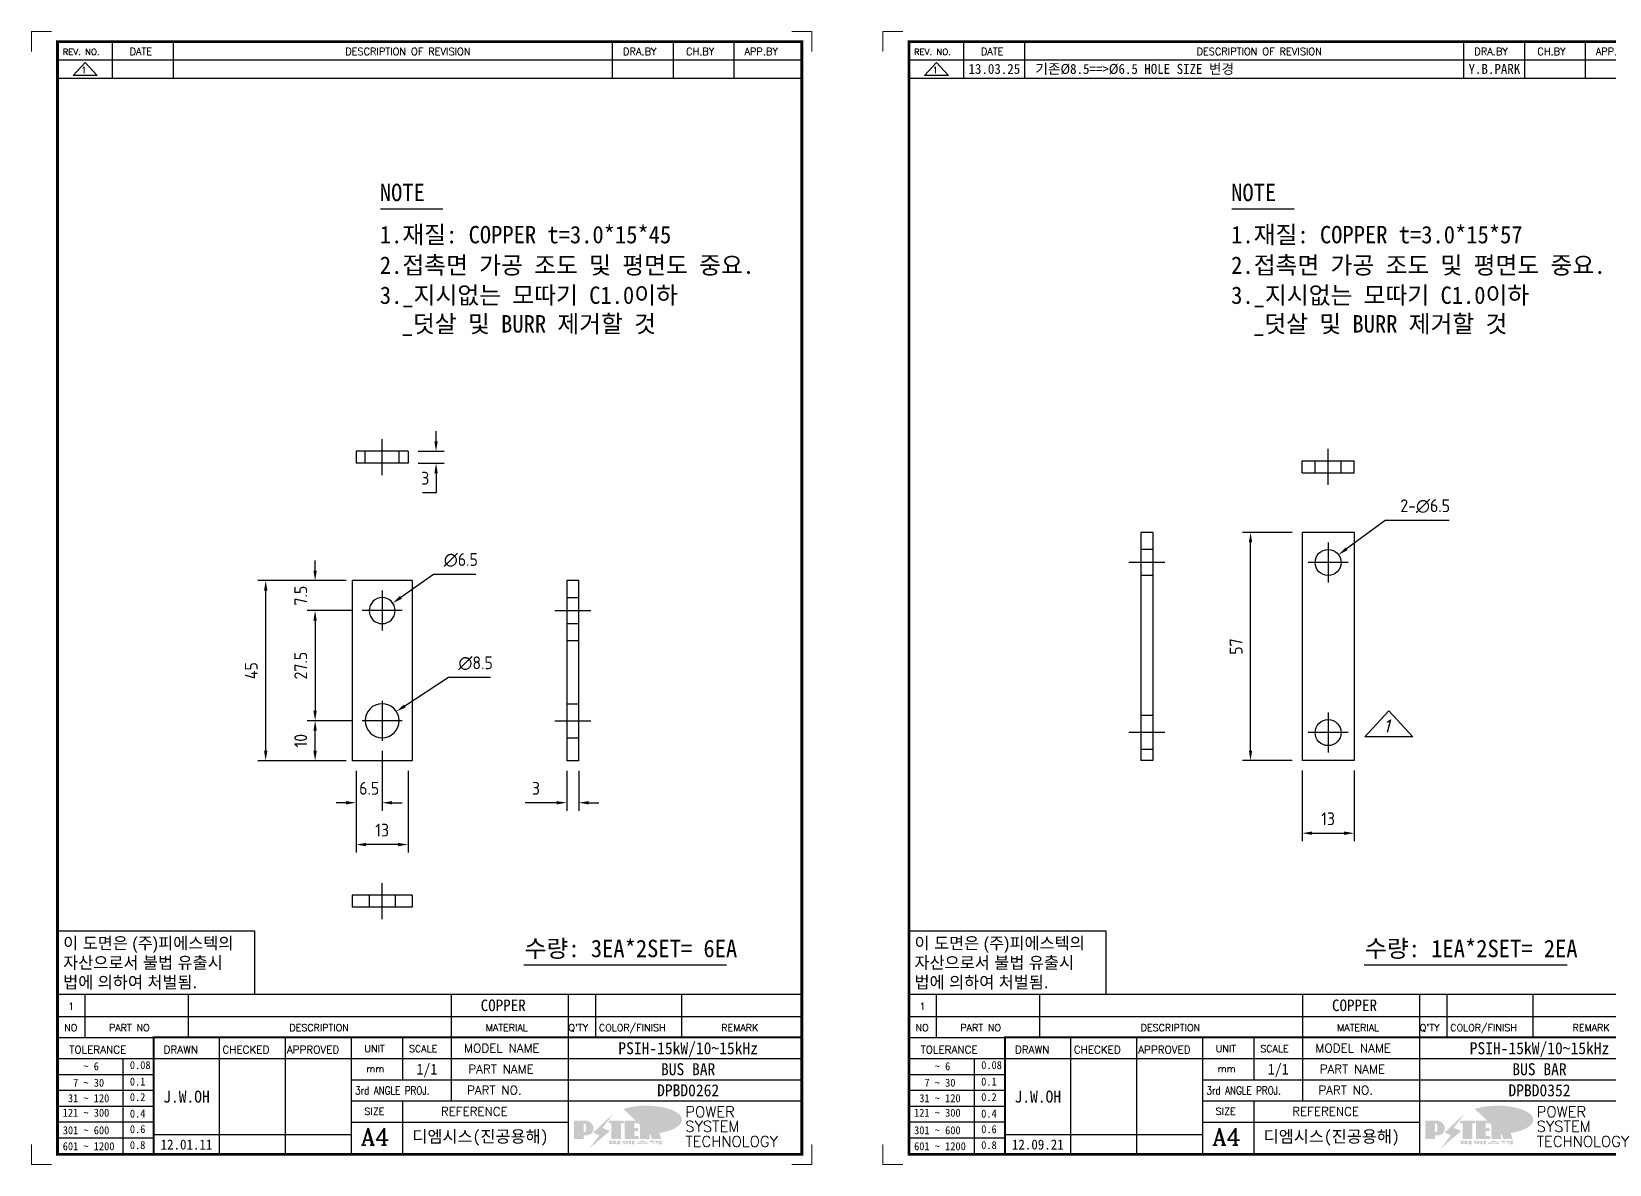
# Model space of a CAD drawing. Header units: millimetres. Extents: x 24815 to 36799, y -9299 to 5469.
# Drawn here: x 26380.4 to 26774.8, y -2272.5 to -1989.5 of the extents above; entities that cross this region are included whole.
import ezdxf
from ezdxf.enums import TextEntityAlignment as Align

# ---------------------------------------------------------------- set-up
doc = ezdxf.new("R2010")
doc.units = ezdxf.units.MM
doc.linetypes.add('CENTER', pattern=[50.8, 31.75, -6.35, 6.35, -6.35])
doc.linetypes.add('HIDDEN', pattern=[9.525, 6.35, -3.175])
for name, color, linetype in [('CEN', 1, 'CENTER'), ('H', 2, 'HIDDEN'), ('line', 3, 'Continuous')]:
    doc.layers.add(name, color=color, linetype=linetype)
doc.styles.add('h1', font='')
doc.styles.add('HAN', font='')
doc.styles.add('RC', font='ROMANC.SHX')
doc.styles.add('ROMANT', font='romant')
doc.styles.add('RT', font='ROMANT.SHX', dxfattribs={"oblique": 15})
doc.styles.get("Standard").update_dxf_attribs({"font": 'ISOCP.SHX', "bigfont": 'WHGTXT.SHX'})
doc.styles.get('h1').set_extended_font_data('New Gulim')
doc.styles.get('HAN').set_extended_font_data('GulimChe')
doc.dimstyles.new('PS-1', dxfattribs={"dimtxt": 3.2, "dimasz": 2.5, "dimexe": 2, "dimexo": 2.5, "dimgap": 2, "dimtad": 1, "dimtoh": 1, "dimrnd": 0.05, "dimzin": 12, "dimdsep": 46, "dimtxsty": 'Standard', "dimcen": 0, "dimclrt": 2, "dimazin": 3, "dimtfac": 1, "dimtofl": 0, "dimtmove": 0, "dimatfit": 3, "dimfxl": 0, "dimtolj": 1, "dimtzin": 0, "dimarcsym": 0})

# ---------------------------------------------------------------- blocks, each defined once
blk = doc.blocks.new('t4')
for p, q in [((0, 15.88), (49.25, 15.88)), ((0, 15.88), (0, 0)), ((49.25, 15.88), (49.25, 0)), ((0, 0), (49.25, 0))]:
    blk.add_line(p, q)
at = {"color": 1, "style": 'h1'}
for s, p in [('이 도면은 (주)피에스텍의', (1.4, 11.29)), ('자산으로서 불법 유출시', (1.4, 6.41)), ('법에 의하여 처벌됨.', (1.4, 1.52))]:
    blk.add_text(s, height=3, dxfattribs=at).set_placement(p)
blk = doc.blocks.new('no4')
at = {"color": 180}
for p, q in [((0, 5.5), (0, 0)), ((0, 5.5), (186, 5.5)), ((6.79, 5.5), (6.79, 0)), ((32.74, 0.11), (32.74, 5.5)), ((98.4, 5.5), (98.4, 0)), ((127.61, 5.5), (127.61, 0)), ((134.43, 5.5), (134.43, 0)), ((155.98, 5.5), (155.98, 0))]:
    blk.add_line(p, q, dxfattribs=at)
at = {"color": 2, "style": 'HAN'}
for tag, p in [('PART-NO', (19.76, 2.75)), ('MATERIAL', (111.38, 2.75)), ("Q'TY", (131.02, 2.75)), ('COLOR/FINISH', (145.2, 2.75)), ('REMARK', (170.76, 2.75))]:
    blk.add_attdef(tag, text='', height=2.9, dxfattribs=at).set_placement(p, align=Align.MIDDLE_CENTER)
blk.add_attdef('DESCRIPTION', text='', height=2.9, dxfattribs=at).set_placement((34.51, 2.75), align=Align.MIDDLE_LEFT)
at = {"color": 2, "style": 'RT', "oblique": 15}
blk.add_attdef('NO', text='', height=1.74, dxfattribs=at).set_placement((3.38, 2.51), align=Align.MIDDLE_CENTER)
blk = doc.blocks.new('new LOGO')
at = {"layer": 'line'}
h = blk.add_hatch(color=253, dxfattribs=at)
edge = h.paths.add_edge_path()
edge.add_ellipse((333.9, 86.4), major_axis=(-165.9, 0), ratio=0.39426, start_angle=111.51268, end_angle=334.46902)
edge.add_ellipse((314.1, 81.2), major_axis=(-153.7, 0), ratio=0.40699, start_angle=121.30662, end_angle=327.74369, ccw=False)
edge.add_line((394, 27.8), (394.7, 25.6))
h = blk.add_hatch(color=1, dxfattribs=at)
h.paths.add_polyline_path([(41.5, 16.4), (54.3, 16.4, 1), (54.3, 82.9), (0, 82.9), (0, -0.1), (41.5, -0.1)])
h.paths.add_polyline_path([(41.5, 27.9), (41.5, 71.9), (43.6, 71.9, -0.414214), (54.6, 60.9), (54.6, 38.9, -0.414214), (43.6, 27.9)], flags=16)
h.paths.add_polyline_path([(214.7, 71.9), (227.5, 71.9), (227.5, 82.9), (159.7, 82.9), (159.7, 71.9), (172.5, 71.9), (172.5, -0.1), (214.7, -0.1)])
h.paths.add_polyline_path([(276, 37.4), (294.8, 37.4), (294.8, 49.1), (276, 49.1), (276, 71.9), (294.8, 71.9), (294.8, 82.9), (234.5, 82.9), (234.5, -0.1), (297, -0.1), (297, 10.9), (276, 10.9)])
h.paths.add_polyline_path([(347.2, 35.2), (359.7, -0.1), (400.5, -0.1), (379.6, 66.8), (399.7, 82.9), (380.6, 82.9), (347.2, 61.6), (347.2, 82.9), (305.5, 82.9), (305.5, -0.1), (347.2, -0.1)])
h = blk.add_hatch(color=250, dxfattribs=at)
h.paths.add_polyline_path([(44.5, 69.4), (46.6, 69.4, -0.129793), (52, 68, 0.221832), (43.6, 71.9), (41.5, 71.9), (41.5, 27.9), (43.6, 27.9, 0.02048), (44.5, 28)], flags=17)
h.paths.add_polyline_path([(44.5, 13.9), (57.3, 13.9, 0.72362), (77.1, 73.9, -0.679777), (54.3, 16.4), (41.5, 16.4), (41.5, -0.1), (3, -0.1), (3, -2.6), (44.5, -2.6)])
h.paths.add_polyline_path([(117.9, 14.2), (71.5, -44.4), (77.1, -39.6), (120.8, 15.6), (92, 28.9), (173.3, 106), (177.5, 111.4), (89.1, 27.6)])
h.paths.add_polyline_path([(162.7, 71.9), (162.7, 69.4), (172.5, 69.4), (172.5, 71.9)], flags=17)
h.paths.add_polyline_path([(217.7, 69.4), (230.5, 69.4), (230.5, 80.4), (227.5, 80.4), (227.5, 71.9), (214.7, 71.9), (214.7, -0.1), (175.5, -0.1), (175.5, -2.6), (217.7, -2.6)])
h.paths.add_polyline_path([(297.8, 46.6), (294.8, 46.6), (294.8, 37.4), (276, 37.4), (276, 10.9), (279, 10.9), (279, 34.9), (297.8, 34.9)])
h.paths.add_polyline_path([(300, 8.4), (297, 8.4), (297, -0.1), (237.5, -0.1), (237.5, -2.6), (300, -2.6)])
h.paths.add_polyline_path([(297.8, 80.4), (294.8, 80.4), (294.8, 71.9), (276, 71.9), (276, 49.1), (279, 49.1), (279, 69.4), (297.8, 69.4)])
h.paths.add_polyline_path([(350.2, 80.4), (347.2, 80.4), (347.2, 61.6), (350.2, 63.5)])
h.paths.add_polyline_path([(350.2, 26.7), (347.2, 35.2), (347.2, -0.1), (308.5, -0.1), (308.5, -2.6), (350.2, -2.6)])
h.paths.add_polyline_path([(402.7, 80.4), (396.5, 80.4), (379.6, 66.8), (400.5, -0.1), (361.8, -0.1), (362.7, -2.6), (403.5, -2.6), (382.6, 64.3)])
blk.add_hatch(color=5, dxfattribs=at).paths.add_polyline_path([(166.3, 35), (131, 49), (180.4, 112.7), (92, 28.9), (120.8, 15.6), (74.4, -43)])
h = blk.add_hatch(color=250, dxfattribs=at)
edge = h.paths.add_edge_path()
edge.add_ellipse((237.8, -17.6), major_axis=(-14.3, 0), ratio=0.526336, start_angle=192.2456, end_angle=269.07481)
edge.add_line((238.1, -10.1), (237.6, -10.1))
edge.add_ellipse((237.8, -17.6), major_axis=(-14.3, 0), ratio=0.526336, start_angle=270.92519, end_angle=449.07481)
edge.add_line((237.6, -25.1), (238.1, -25.1))
edge.add_ellipse((237.8, -17.6), major_axis=(-14.3, 0), ratio=0.526336, start_angle=450.92519, end_angle=527.7544)
edge.add_line((251.7, -19.2), (254.1, -19.2))
edge.add_line((254.1, -19.2), (254.1, -27.1))
edge.add_line((254.1, -27.1), (263.1, -27.1))
edge.add_line((263.1, -27.1), (263.1, -10.1))
edge.add_line((263.1, -10.1), (254.1, -10.1))
edge.add_line((254.1, -10.1), (254.1, -16))
edge.add_line((254.1, -16), (251.7, -16))
h.paths.add_polyline_path([(241, -16.4), (241, -18.7, -1), (234.4, -18.7), (234.4, -16.4, -1)], flags=16)
h.paths.add_polyline_path([(278.2, -10.1), (268.1, -10.1), (268.1, -27.1), (278.2, -27.1)])
h.paths.add_polyline_path([(310.3, -10.1), (310.3, -11.1, -0.157169), (289.3, -17.5), (294, -19.9, 0.128407), (316.3, -15.9, 0.128407), (338.6, -19.9), (343.3, -17.5, -0.157169), (322.2, -11.1), (322.2, -10.1)])
h.paths.add_polyline_path([(342.1, -25.1), (342.1, -22.3), (290.4, -22.3), (290.4, -25.1)])
h.paths.add_polyline_path([(352, -10.1), (352, -16.2, 0.414214), (354, -18.2), (378.7, -18.2), (378.7, -19.6), (390.2, -19.6), (390.2, -10.1), (378.7, -10.1), (378.7, -13.6), (374.7, -13.6), (374.7, -15.1), (378.7, -15.1), (378.7, -16.2), (364.7, -16.2), (364.7, -15.1), (371.2, -15.1), (371.2, -13.6), (364.7, -13.6), (364.7, -12.6), (374.7, -12.6), (374.7, -10.1)])
h.paths.add_polyline_path([(393.8, -10.1), (393.8, -19.6), (405, -19.6), (405, -10.1)])
h.paths.add_polyline_path([(405, -27.1), (405, -20.9), (356.8, -20.9), (356.8, -23), (391.8, -23), (391.8, -27.1)])
h.paths.add_polyline_path([(200.4, -10.1), (200.4, -22.3), (193.2, -22.3), (193.2, -12.6), (196.6, -12.6), (196.6, -10.1), (161, -10.1), (161, -12.6), (164.5, -12.6), (164.5, -22.3), (161, -22.3), (161, -25.1), (200.4, -25.1), (200.4, -27.1), (213.9, -27.1), (213.9, -10.1)])
h.paths.add_polyline_path([(182, -12.6), (175.6, -12.6), (175.6, -22.3), (182, -22.3)], flags=17)
blk = doc.blocks.new('format-4')
at = {"color": 3, "lineweight": 9}
for p, q in [((5, 283), (0, 283)), ((0, 278), (0, 283)), ((190, 283), (195, 283)), ((195, 278), (195, 283)), ((0, 5), (0, 0)), ((195, 5), (195, 0)), ((5, 0), (0, 0)), ((190, 0), (195, 0))]:
    blk.add_line(p, q, dxfattribs=at)
at = {"color": 180}
for p, q in [((20.24, 275.95), (20.24, 280.5)), ((35.47, 275.95), (35.47, 280.5)), ((145.22, 275.95), (145.22, 280.5)), ((160.45, 275.95), (160.45, 280.5)), ((175.61, 275.95), (175.61, 280.5)), ((6.5, 275.95), (192.5, 275.95)), ((6.5, 36.99), (192.5, 36.99)), ((13.29, 36.99), (13.29, 31.71)), ((39.24, 31.71), (39.24, 36.99)), ((104.9, 36.99), (104.9, 31.71)), ((134.11, 36.99), (134.11, 31.71)), ((140.93, 36.99), (140.93, 31.71)), ((162.48, 36.99), (162.48, 31.71)), ((6.5, 31.71), (30.48, 31.71)), ((46.96, 2.5), (46.96, 31.71)), ((63.45, 2.5), (63.45, 31.71)), ((79.94, 2.5), (79.94, 31.71)), ((92.72, 31.71), (92.72, 21.15)), ((104.9, 31.71), (104.9, 15.87)), ((134.11, 31.71), (134.11, 2.5)), ((6.5, 26.43), (30.48, 26.43)), ((22.89, 2.73), (22.89, 26.43)), ((30.48, 26.43), (192.5, 26.43)), ((6.5, 22.48), (30.48, 22.48)), ((79.94, 21.15), (192.5, 21.15)), ((6.5, 18.53), (30.48, 18.53)), ((79.94, 15.87), (192.5, 15.87)), ((92.72, 15.87), (92.72, 2.5)), ((6.5, 14.58), (30.48, 14.58)), ((6.5, 10.63), (30.48, 10.63)), ((79.94, 10.59), (134.11, 10.59)), ((6.5, 6.68), (30.48, 6.68)), ((30.48, 7.45), (79.94, 7.45))]:
    blk.add_line(p, q, dxfattribs=at)
at = {"color": 7, "const_width": 0.7}
blk.add_lwpolyline([(192.5, 2.5), (192.5, 280.5), (6.5, 280.5), (6.5, 2.5)], close=True, dxfattribs=at)
at = {"color": 7, "const_width": 0.5}
blk.add_lwpolyline([(30.48, 2.5), (30.48, 31.71), (192.5, 31.71)], dxfattribs=at)
at = {"xscale": 0.05400000000008731, "yscale": 0.05400000000008731, "zscale": 0.05400000000008731}
blk.add_blockref('new LOGO', (135.59, 6.48), dxfattribs=at)
at = {"color": 2}
for s, height, style, p in [('REV. NO.', 1.56, 'RC', (7.76, 277.15)), ('DATE', 1.788, 'RC', (24.49, 277.14)), ('DESCRIPTION OF REVISION', 1.7875, 'RC', (78.38, 277.14)), ('DRA.BY', 1.788, 'RC', (147.83, 277.14)), ('CH.BY', 1.788, 'RC', (163.59, 277.14)), ('APP.BY', 1.788, 'RC', (178.18, 277.14)), ('NO', 1.742, 'RC', (8.16, 33.33)), ('PART NO', 1.742, 'RC', (19.36, 33.33)), ('DESCRIPTION', 1.7424, 'RC', (64.43, 33.33)), ('MATERIAL', 1.742, 'RC', (113.52, 33.33)), ("Q'TY", 1.742, 'RC', (134.17, 33.33)), ('COLOR/FINISH', 1.7424, 'RC', (141.8, 33.33)), ('REMARK', 1.742, 'RC', (172.37, 33.33)), (' TOLERANCE', 1.9, 'RC', (8.11, 27.72)), ('DRAWN', 1.9, 'RC', (33, 27.72)), ('CHECKED', 1.9, 'RC', (47.71, 27.72)), ('APPROVED', 1.9, 'RC', (63.8, 27.72)), ('UNIT', 1.742, 'RC', (83.19, 28.05)), ('SCALE', 1.742, 'RC', (94.32, 28.05)), ('MODEL NAME', 2.178, 'RC', (108.12, 27.96)), ('    ~ 6', 2, 'HAN', (7.8, 23.53)), ('0.08', 2, 'HAN', (24.57, 23.81)), ('mm', 1.742, 'RC', (83.67, 23.06)), ('PART NAME', 2.178, 'RC', (109.17, 22.74)), ('  7 ~ 30', 2, 'HAN', (7.8, 19.41)), ('0.1', 2, 'HAN', (24.57, 19.7)), (' 31 ~ 120', 2, 'HAN', (7.8, 15.54)), ('0.2', 2, 'HAN', (24.57, 15.82)), ('PART NO.', 2.178, 'RC', (108.84, 17.46)), ('121 ~ 300', 2, 'HAN', (7.8, 11.92)), ('0.4', 2, 'HAN', (24.57, 11.7)), ('SIZE', 1.742, 'RC', (83.19, 12.4)), ('REFERENCE', 2.178, 'RC', (102.3, 12.14)), ('301 ~ 600', 2, 'HAN', (7.8, 7.54)), ('0.6', 2, 'HAN', (24.57, 7.82)), ('601 ~ 1200', 2, 'HAN', (7.8, 3.55)), ('0.8', 2, 'HAN', (24.57, 3.83))]:
    blk.add_text(s, height=height, dxfattribs=dict(at, style=style)).set_placement(p)
at = {"color": 2, "style": 'RC', "width": 0.8}
blk.add_text('3rd ANGLE PROJ.', height=2, dxfattribs=at).set_placement((80.87, 17.47))
at = {"style": 'ROMANT'}
for s, p in [('POWER', (163.39, 11.79)), ('SYSTEM', (163.39, 8.15)), ('TECHNOLOGY', (163.39, 4.39))]:
    blk.add_text(s, height=2.7, dxfattribs=at).set_placement(p)
at = {"color": 2, "lineweight": 30, "style": 'RC'}
blk.add_text('A4', height=4.182, dxfattribs=at).set_placement((82.3, 4.84))
at = {"style": 'HAN'}
for tag, height, p in [('MODEL-NAME', 3, (164.1, 29.03)), ('SCALE', 2.7, (98.81, 23.79)), ('PART-NAME', 3, (164.1, 23.79)), ('PART-NO', 3, (164.1, 18.51)), ('DRA-BY', 3, (38.72, 16.94)), ('CH-BY', 3, (55.21, 16.94)), ('APP-BY', 3, (71.7, 16.94)), ('관련업체', 3, (112.17, 6.99)), ('DRA-DATE', 2.5, (38.72, 4.97)), ('CH-DATE', 2.5, (55.21, 4.97)), ('APP-DATE', 2.5, (71.7, 4.97))]:
    blk.add_attdef(tag, text='', height=height, dxfattribs=at).set_placement(p, align=Align.MIDDLE_CENTER)
blk = doc.blocks.new('re4')
at = {"color": 180}
for p, q in [((0, -4.55), (0, 0)), ((13.74, -4.55), (13.74, 0)), ((28.97, -4.55), (28.97, 0)), ((138.72, -4.55), (138.72, 0)), ((153.95, -4.55), (153.95, 0)), ((169.11, -4.55), (169.11, 0)), ((6.87, -0.64), (3.86, -3.91)), ((9.88, -3.91), (3.86, -3.91)), ((6.87, -0.64), (9.88, -3.91)), ((0, -4.55), (186, -4.55))]:
    blk.add_line(p, q, dxfattribs=at)
at = {"color": 2, "style": 'RC', "oblique": 15}
blk.add_attdef('REV.NO', text='', height=1.56, dxfattribs=at).set_placement((6.59, -2.56), align=Align.MIDDLE_CENTER)
blk.add_attdef('-1', text='', height=1.56, dxfattribs=at).set_placement((9.16, -1.81), align=Align.MIDDLE_LEFT)
at = {"color": 2, "style": 'HAN'}
for tag, p in [('REV.-DATE', (21.36, -2.28)), ('DRA.BY', (146.34, -2.28)), ('CH.BY', (161.53, -2.28)), ('APP.BY', (177.55, -2.28))]:
    blk.add_attdef(tag, text='', height=2.5, dxfattribs=at).set_placement(p, align=Align.MIDDLE_CENTER)
blk.add_attdef('DESCRIPTION-OF-REVISION', text='', height=2.5, dxfattribs=at).set_placement((31.61, -2.28), align=Align.MIDDLE_LEFT)
blk = doc.blocks.new('A$C0B4F468E')
at = {"color": 6}
for p, q in [((7.5, 37.5), (-7.5, 37.5)), ((-7.5, -7.5), (-7.5, 37.5)), ((7.5, -7.5), (7.5, 37.5)), ((7.5, -7.5), (-7.5, -7.5))]:
    blk.add_line(p, q, dxfattribs=at)
for centre, radius in [((0, 27.5), 4.25), ((0, 0), 3.25)]:
    blk.add_circle(centre, radius, dxfattribs=at)
at = {"layer": 'CEN'}
for p, q in [((0, 22.5), (0, 32.5)), ((5, 27.5), (-5, 27.5)), ((0, -5), (0, 5)), ((5, 0), (-5, 0))]:
    blk.add_line(p, q, dxfattribs=at)
blk = doc.blocks.new('*D588')
at = {"color": 0, "lineweight": -2}
for p, q in [((26451.28, -2124.18), (26451.28, -2121.68)), ((26459.04, -2126.68), (26449.28, -2126.68)), ((26460.54, -2134.18), (26449.28, -2134.18)), ((26451.28, -2136.68), (26451.28, -2139.18))]:
    blk.add_line(p, q, dxfattribs=at)
at = {"color": 0}
for points in [[(26450.86, -2124.18), (26451.7, -2124.18), (26451.28, -2126.68)], [(26450.86, -2136.68), (26451.7, -2136.68), (26451.28, -2134.18)]]:
    blk.add_solid(points, dxfattribs=at)
at = {"layer": 'Defpoints', "color": 0}
for p in [(26461.54, -2126.68), (26451.28, -2134.18), (26463.04, -2134.18)]:
    blk.add_point(p, dxfattribs=at)
at = {"color": 2, "insert": (26447.68, -2130.43), "char_height": 3.2, "attachment_point": 5, "rotation": 90}
blk.add_mtext('\\A1;7.5', dxfattribs=at)
blk = doc.blocks.new('*D589')
at = {"color": 0, "lineweight": -2}
for p, q in [((26460.54, -2134.18), (26449.28, -2134.18)), ((26451.28, -2136.68), (26451.28, -2159.18)), ((26460.54, -2161.68), (26449.28, -2161.68))]:
    blk.add_line(p, q, dxfattribs=at)
at = {"color": 0}
for points in [[(26450.86, -2136.68), (26451.7, -2136.68), (26451.28, -2134.18)], [(26450.86, -2159.18), (26451.7, -2159.18), (26451.28, -2161.68)]]:
    blk.add_solid(points, dxfattribs=at)
at = {"layer": 'Defpoints', "color": 0}
for p in [(26463.04, -2134.18), (26451.28, -2161.68), (26463.04, -2161.68)]:
    blk.add_point(p, dxfattribs=at)
at = {"color": 2, "insert": (26447.68, -2147.93), "char_height": 3.2, "attachment_point": 5, "rotation": 90}
blk.add_mtext('\\A1;27.5', dxfattribs=at)
blk = doc.blocks.new('*D590')
at = {"color": 0, "lineweight": -2}
for p, q in [((26460.54, -2161.68), (26449.28, -2161.68)), ((26451.28, -2169.18), (26451.28, -2164.18)), ((26459.04, -2171.68), (26449.28, -2171.68))]:
    blk.add_line(p, q, dxfattribs=at)
at = {"color": 0}
for points in [[(26450.86, -2164.18), (26451.7, -2164.18), (26451.28, -2161.68)], [(26450.86, -2169.18), (26451.7, -2169.18), (26451.28, -2171.68)]]:
    blk.add_solid(points, dxfattribs=at)
at = {"layer": 'Defpoints', "color": 0}
for p in [(26451.28, -2161.68), (26463.04, -2161.68), (26461.54, -2171.68)]:
    blk.add_point(p, dxfattribs=at)
at = {"color": 2, "insert": (26447.68, -2166.68), "char_height": 3.2, "attachment_point": 5, "rotation": 90}
blk.add_mtext('\\A1;10', dxfattribs=at)
blk = doc.blocks.new('*D591')
at = {"color": 0, "lineweight": -2}
for p, q in [((26459.04, -2126.68), (26436.93, -2126.68)), ((26438.93, -2169.18), (26438.93, -2129.18)), ((26459.04, -2171.68), (26436.93, -2171.68))]:
    blk.add_line(p, q, dxfattribs=at)
at = {"color": 0}
for points in [[(26438.52, -2129.18), (26439.35, -2129.18), (26438.93, -2126.68)], [(26438.52, -2169.18), (26439.35, -2169.18), (26438.93, -2171.68)]]:
    blk.add_solid(points, dxfattribs=at)
at = {"layer": 'Defpoints', "color": 0}
for p in [(26438.93, -2126.68), (26461.54, -2126.68), (26461.54, -2171.68)]:
    blk.add_point(p, dxfattribs=at)
at = {"color": 2, "insert": (26435.33, -2149.18), "char_height": 3.2, "attachment_point": 5, "rotation": 90}
blk.add_mtext('\\A1;45', dxfattribs=at)
blk = doc.blocks.new('*D592')
at = {"color": 0, "lineweight": -2}
for p, q in [((26481.51, -2091.87), (26481.51, -2089.37)), ((26477.04, -2094.37), (26483.51, -2094.37)), ((26477.04, -2097.37), (26483.51, -2097.37)), ((26481.51, -2099.87), (26481.51, -2104.72)), ((26481.51, -2104.72), (26478.1, -2104.72))]:
    blk.add_line(p, q, dxfattribs=at)
at = {"color": 0}
for points in [[(26481.1, -2091.87), (26481.93, -2091.87), (26481.51, -2094.37)], [(26481.1, -2099.87), (26481.93, -2099.87), (26481.51, -2097.37)]]:
    blk.add_solid(points, dxfattribs=at)
at = {"layer": 'Defpoints', "color": 0}
for p in [(26474.54, -2094.37), (26474.54, -2097.37), (26481.51, -2097.37)]:
    blk.add_point(p, dxfattribs=at)
at = {"color": 2, "insert": (26478.81, -2101.12), "char_height": 3.2, "attachment_point": 5}
blk.add_mtext('\\A1;3', dxfattribs=at)
blk = doc.blocks.new('*D593')
at = {"color": 0, "lineweight": -2}
for p, q in [((26484.6, -2150.93), (26473.7, -2158.01)), ((26495.15, -2150.93), (26484.6, -2150.93))]:
    blk.add_line(p, q, dxfattribs=at)
at = {"color": 0}
blk.add_solid([(26473.47, -2157.66), (26473.93, -2158.36), (26471.6, -2159.37)], dxfattribs=at)
at = {"layer": 'Defpoints', "color": 0}
for p in [(26471.6, -2159.37), (26464.47, -2164)]:
    blk.add_point(p, dxfattribs=at)
at = {"color": 2, "insert": (26491.4, -2147.33), "char_height": 3.2, "attachment_point": 5}
blk.add_mtext('\\A1;∅8.5', dxfattribs=at)
blk = doc.blocks.new('*D594')
at = {"color": 0, "lineweight": -2}
for p, q in [((26480.91, -2125.13), (26472.74, -2130.87)), ((26491.45, -2125.13), (26480.91, -2125.13))]:
    blk.add_line(p, q, dxfattribs=at)
at = {"color": 0}
blk.add_solid([(26472.5, -2130.53), (26472.98, -2131.21), (26470.7, -2132.31)], dxfattribs=at)
at = {"layer": 'Defpoints', "color": 0}
for p in [(26470.7, -2132.31), (26465.38, -2136.05)]:
    blk.add_point(p, dxfattribs=at)
at = {"color": 2, "insert": (26487.71, -2121.53), "char_height": 3.2, "attachment_point": 5}
blk.add_mtext('\\A1;∅6.5', dxfattribs=at)
blk = doc.blocks.new('*D595')
at = {"color": 0, "lineweight": -2, "ltscale": 10}
for p, q in [((26697.96, -2174.16), (26697.96, -2191.78)), ((26710.96, -2174.16), (26710.96, -2191.78)), ((26700.46, -2189.78), (26708.46, -2189.78))]:
    blk.add_line(p, q, dxfattribs=at)
at = {"color": 0, "ltscale": 10}
for points in [[(26700.46, -2189.37), (26700.46, -2190.2), (26697.96, -2189.78)], [(26708.46, -2189.37), (26708.46, -2190.2), (26710.96, -2189.78)]]:
    blk.add_solid(points, dxfattribs=at)
at = {"layer": 'Defpoints', "color": 0, "ltscale": 10}
for p in [(26697.96, -2171.66), (26710.96, -2171.66), (26710.96, -2189.78)]:
    blk.add_point(p, dxfattribs=at)
at = {"color": 2, "ltscale": 10, "insert": (26704.46, -2186.18), "char_height": 3.2, "attachment_point": 5}
blk.add_mtext('\\A1;13', dxfattribs=at)
blk = doc.blocks.new('*D596')
at = {"color": 0, "lineweight": -2, "ltscale": 10}
for p, q in [((26695.46, -2114.66), (26683.07, -2114.66)), ((26685.07, -2169.16), (26685.07, -2117.16)), ((26695.46, -2171.66), (26683.07, -2171.66))]:
    blk.add_line(p, q, dxfattribs=at)
at = {"color": 0, "ltscale": 10}
for points in [[(26684.66, -2117.16), (26685.49, -2117.16), (26685.07, -2114.66)], [(26684.66, -2169.16), (26685.49, -2169.16), (26685.07, -2171.66)]]:
    blk.add_solid(points, dxfattribs=at)
at = {"layer": 'Defpoints', "color": 0, "ltscale": 10}
for p in [(26685.07, -2114.66), (26697.96, -2114.66), (26697.96, -2171.66)]:
    blk.add_point(p, dxfattribs=at)
at = {"color": 2, "ltscale": 10, "insert": (26681.47, -2143.16), "char_height": 3.2, "attachment_point": 5, "rotation": 90}
blk.add_mtext('\\A1;57', dxfattribs=at)
blk = doc.blocks.new('*D597')
at = {"color": 0, "lineweight": -2, "ltscale": 10}
for p, q in [((26718.73, -2111.68), (26709.09, -2118.75)), ((26734.75, -2111.68), (26718.73, -2111.68))]:
    blk.add_line(p, q, dxfattribs=at)
at = {"color": 0, "ltscale": 10}
blk.add_solid([(26708.85, -2118.42), (26709.34, -2119.09), (26707.08, -2120.23)], dxfattribs=at)
at = {"layer": 'Defpoints', "color": 0, "ltscale": 10}
for p in [(26707.08, -2120.23), (26701.84, -2124.08)]:
    blk.add_point(p, dxfattribs=at)
at = {"color": 2, "ltscale": 10, "insert": (26728.73, -2108.08), "char_height": 3.2, "attachment_point": 5}
blk.add_mtext('\\A1;2-∅6.5', dxfattribs=at)
blk = doc.blocks.new('*D568')
at = {"color": 0, "lineweight": -2}
for p, q in [((26461.54, -2174.18), (26461.54, -2194.62)), ((26474.54, -2174.18), (26474.54, -2194.62)), ((26472.04, -2192.62), (26464.04, -2192.62))]:
    blk.add_line(p, q, dxfattribs=at)
at = {"color": 0}
for points in [[(26464.04, -2192.21), (26464.04, -2193.04), (26461.54, -2192.62)], [(26472.04, -2192.21), (26472.04, -2193.04), (26474.54, -2192.62)]]:
    blk.add_solid(points, dxfattribs=at)
at = {"layer": 'Defpoints', "color": 0}
for p in [(26461.54, -2171.68), (26474.54, -2171.68), (26461.54, -2192.62)]:
    blk.add_point(p, dxfattribs=at)
at = {"color": 2, "insert": (26468.04, -2189.02), "char_height": 3.2, "attachment_point": 5}
blk.add_mtext('\\A1;13', dxfattribs=at)
blk = doc.blocks.new('*D569')
at = {"color": 0, "lineweight": -2}
for p, q in [((26468.04, -2169.18), (26468.04, -2184.17)), ((26461.54, -2174.18), (26461.54, -2184.17)), ((26459.04, -2182.17), (26456.54, -2182.17)), ((26470.54, -2182.17), (26473.04, -2182.17))]:
    blk.add_line(p, q, dxfattribs=at)
at = {"color": 0}
for points in [[(26459.04, -2181.76), (26459.04, -2182.59), (26461.54, -2182.17)], [(26470.54, -2181.76), (26470.54, -2182.59), (26468.04, -2182.17)]]:
    blk.add_solid(points, dxfattribs=at)
at = {"layer": 'Defpoints', "color": 0}
for p in [(26468.04, -2166.68), (26461.54, -2171.68), (26468.04, -2182.17)]:
    blk.add_point(p, dxfattribs=at)
at = {"color": 2, "insert": (26464.79, -2178.57), "char_height": 3.2, "attachment_point": 5}
blk.add_mtext('\\A1;6.5', dxfattribs=at)
blk = doc.blocks.new('*D570')
at = {"color": 0, "lineweight": -2}
for p, q in [((26514.19, -2174.18), (26514.19, -2184.17)), ((26517.19, -2174.18), (26517.19, -2184.17)), ((26511.69, -2182.17), (26503.78, -2182.17)), ((26519.69, -2182.17), (26522.19, -2182.17))]:
    blk.add_line(p, q, dxfattribs=at)
at = {"color": 0}
for points in [[(26511.69, -2181.76), (26511.69, -2182.59), (26514.19, -2182.17)], [(26519.69, -2181.76), (26519.69, -2182.59), (26517.19, -2182.17)]]:
    blk.add_solid(points, dxfattribs=at)
at = {"layer": 'Defpoints', "color": 0}
for p in [(26514.19, -2171.68), (26517.19, -2171.68), (26514.19, -2182.17)]:
    blk.add_point(p, dxfattribs=at)
at = {"color": 2, "insert": (26506.49, -2178.57), "char_height": 3.2, "attachment_point": 5}
blk.add_mtext('\\A1;3', dxfattribs=at)
blk = doc.blocks.new('A$C531B5473')
at = {"color": 180}
for p, q in [((3.01, 3.28), (0, 0)), ((3.01, 3.28), (6.01, 0)), ((6.01, 0), (0, 0))]:
    blk.add_line(p, q, dxfattribs=at)
at = {"color": 2, "style": 'RC', "oblique": 15}
blk.add_attdef('1', text='', height=1.56, dxfattribs=at).set_placement((2.72, 1.36), align=Align.MIDDLE_CENTER)

msp = doc.modelspace()

# ---------------------------------------------------------------- linework, layer by layer
at = {"color": 2}
for p, q in [((26467.627, -2033.853), (26483.188, -2033.853)), ((26680.403, -2033.853), (26695.965, -2033.853))]:
    msp.add_line(p, q, dxfattribs=at)
at = {"color": 6}
for p, q in [((26461.539, -2094.368), (26461.539, -2097.368)), ((26474.539, -2094.368), (26461.539, -2094.368)), ((26474.539, -2097.368), (26461.539, -2097.368)), ((26474.539, -2094.368), (26474.539, -2097.368)), ((26697.958, -2099.739), (26697.958, -2096.739)), ((26697.958, -2096.739), (26710.958, -2096.739)), ((26710.958, -2099.739), (26710.958, -2096.739)), ((26697.958, -2099.739), (26710.958, -2099.739)), ((26660.68, -2114.658), (26657.68, -2114.658)), ((26657.68, -2114.658), (26657.68, -2171.658)), ((26660.68, -2114.658), (26660.68, -2171.658)), ((26710.958, -2114.658), (26697.958, -2114.658)), ((26697.958, -2114.658), (26697.958, -2171.658)), ((26710.958, -2114.658), (26710.958, -2171.658)), ((26514.194, -2126.683), (26514.194, -2171.683)), ((26517.194, -2126.683), (26514.194, -2126.683)), ((26517.194, -2171.683), (26517.194, -2126.683)), ((26514.194, -2141.683), (26517.194, -2141.683)), ((26517.194, -2171.683), (26514.194, -2171.683)), ((26660.68, -2171.658), (26657.68, -2171.658)), ((26710.958, -2171.658), (26697.958, -2171.658)), ((26460.539, -2205.231), (26460.539, -2208.231)), ((26475.539, -2205.231), (26460.539, -2205.231)), ((26475.539, -2208.231), (26460.539, -2208.231)), ((26475.539, -2205.231), (26475.539, -2208.231))]:
    msp.add_line(p, q, dxfattribs=at)
for p, q in [((26503.437, -2222.71), (26554.145, -2222.71)), ((26713.473, -2222.71), (26764.181, -2222.71))]:
    msp.add_line(p, q)
for centre in [(26704.458, -2122.158), (26704.458, -2164.658)]:
    msp.add_circle(centre, 3.25, dxfattribs=at)
at = {"layer": 'CEN'}
for p, q in [((26468.039, -2100.368), (26468.039, -2091.368)), ((26704.458, -2102.739), (26704.458, -2093.739)), ((26704.458, -2117.158), (26704.458, -2127.158)), ((26663.68, -2122.158), (26654.68, -2122.158)), ((26709.458, -2122.158), (26699.458, -2122.158)), ((26511.194, -2134.183), (26520.194, -2134.183)), ((26704.458, -2159.658), (26704.458, -2169.658)), ((26511.194, -2161.683), (26520.194, -2161.683)), ((26663.68, -2164.658), (26654.68, -2164.658)), ((26709.458, -2164.658), (26699.458, -2164.658)), ((26468.039, -2211.231), (26468.039, -2202.231))]:
    msp.add_line(p, q, dxfattribs=at)
at = {"layer": 'H'}
for p, q in [((26463.789, -2097.368), (26463.789, -2094.368)), ((26472.289, -2097.368), (26472.289, -2094.368)), ((26701.208, -2099.739), (26701.208, -2096.739)), ((26707.708, -2099.739), (26707.708, -2096.739)), ((26660.68, -2118.908), (26657.68, -2118.908)), ((26660.68, -2125.408), (26657.68, -2125.408)), ((26514.194, -2130.933), (26517.194, -2130.933)), ((26514.194, -2137.433), (26517.194, -2137.433)), ((26514.194, -2157.433), (26517.194, -2157.433)), ((26660.68, -2160.408), (26657.68, -2160.408)), ((26514.194, -2165.933), (26517.194, -2165.933)), ((26660.68, -2168.908), (26657.68, -2168.908)), ((26464.809, -2205.231), (26464.809, -2208.231)), ((26471.289, -2205.231), (26471.289, -2208.231))]:
    msp.add_line(p, q, dxfattribs=at)

# ---------------------------------------------------------------- block references
for p, values in [((26380.416, -2272.53), {'관련업체': '디엠시스(진공용해)', 'SCALE': '1/1', 'PART-NO': 'DPBD0262', 'PART-NAME': 'BUS BAR', 'MODEL-NAME': 'PSIH-15kW/10~15kHz', 'DRA-BY': 'J.W.OH', 'DRA-DATE': '12.01.11'}), ((26593.192, -2272.53), {'관련업체': '디엠시스(진공용해)', 'SCALE': '1/1', 'PART-NO': 'DPBD0352', 'PART-NAME': 'BUS BAR', 'MODEL-NAME': 'PSIH-15kW/10~15kHz', 'DRA-BY': 'J.W.OH', 'DRA-DATE': '12.09.21'})]:
    msp.add_blockref('format-4', p).add_auto_attribs(values)
ref = msp.add_blockref('re4', (26386.916, -1996.58))
ref.add_attrib('REV.NO', '1', dxfattribs={"color": 2, "height": 1.56, "style": 'RC'}).set_placement((26393.504, -1999.137), align=Align.MIDDLE_CENTER)
ref = msp.add_blockref('re4', (26599.692, -1996.58))
ref.add_attrib('DRA.BY', 'Y.B.PARK', dxfattribs={"color": 2, "height": 2.5, "style": 'HAN'}).set_placement((26746.028, -1998.855), align=Align.MIDDLE_CENTER)
ref.add_attrib('DESCRIPTION-OF-REVISION', '기존%%C8.5==>%%C6.5 HOLE SIZE 변경', dxfattribs={"color": 2, "height": 2.5, "style": 'HAN'}).set_placement((26631.305, -1998.855), align=Align.MIDDLE_LEFT)
ref.add_attrib('REV.-DATE', '13.03.25', dxfattribs={"color": 2, "height": 2.5, "style": 'HAN'}).set_placement((26621.05, -1998.855), align=Align.MIDDLE_CENTER)
ref.add_attrib('REV.NO', '1', dxfattribs={"color": 2, "height": 1.56, "style": 'RC'}).set_placement((26606.28, -1999.137), align=Align.MIDDLE_CENTER)
at = {"xscale": -1, "rotation": 180}
msp.add_blockref('A$C0B4F468E', (26468.039, -2134.183), dxfattribs=at)
at = {"ltscale": 10, "xscale": 2, "yscale": 2, "zscale": 2}
msp.add_blockref('A$C531B5473', (26713.658, -2165.752), dxfattribs=at).add_auto_attribs({'1': '1'})
for p in [(26386.916, -2230.035), (26599.692, -2230.035)]:
    msp.add_blockref('t4', p)
ref = msp.add_blockref('no4', (26386.916, -2235.535))
ref.add_attrib('MATERIAL', 'COPPER', dxfattribs={"color": 2, "height": 2.9, "style": 'HAN'}).set_placement((26498.291, -2232.785), align=Align.MIDDLE_CENTER)
ref.add_attrib('NO', '1', dxfattribs={"color": 2, "height": 1.74, "style": 'RT'}).set_placement((26390.3, -2233.029), align=Align.MIDDLE_CENTER)
ref = msp.add_blockref('no4', (26599.692, -2235.535))
ref.add_attrib('MATERIAL', 'COPPER', dxfattribs={"color": 2, "height": 2.9, "style": 'HAN'}).set_placement((26711.067, -2232.785), align=Align.MIDDLE_CENTER)
ref.add_attrib('NO', '1', dxfattribs={"color": 2, "height": 1.74, "style": 'RT'}).set_placement((26603.077, -2233.029), align=Align.MIDDLE_CENTER)

# ---------------------------------------------------------------- texts
at = {"color": 2, "style": 'HAN'}
for s, height, p in [('NOTE', 4.3546, (26467.456, -2031.888)), ('NOTE', 4.3546, (26680.232, -2031.888)), ('1.재질: COPPER t=3.0*15*45', 4.35456, (26467.456, -2042.433)), ('1.재질: COPPER t=3.0*15*57', 4.35456, (26680.232, -2042.433)), ('2.접촉면 가공 조도 및 평면도 중요.', 4.35456, (26467.456, -2050.063)), ('2.접촉면 가공 조도 및 평면도 중요.', 4.35456, (26680.232, -2050.063)), ('3._지시없는 모따기 C1.0이하', 4.35456, (26467.456, -2057.562)), ('3._지시없는 모따기 C1.0이하', 4.35456, (26680.232, -2057.562)), ('_덧살 및 BURR 제거할 것', 4.35456, (26472.927, -2064.712)), ('_덧살 및 BURR 제거할 것', 4.35456, (26685.704, -2064.712)), ('수량: 3EA*2SET= 6EA', 4.35456, (26503.636, -2220.759)), ('수량: 1EA*2SET= 2EA', 4.35456, (26713.671, -2220.759))]:
    msp.add_text(s, height=height, dxfattribs=at).set_placement(p)

# ---------------------------------------------------------------- dimensions: what is measured, and where the dimension line sits
for base, p1, p2, picture, middle in [((26481.512, -2097.368), (26474.539, -2094.368), (26474.539, -2097.368), '*D592', (26478.806, -2104.721)), ((26451.279, -2134.183), (26461.539, -2126.683), (26463.039, -2134.183), '*D588', (26451.279, -2130.433))]:
    dim = msp.add_linear_dim(base=base, p1=p1, p2=p2, angle=90, dimstyle='PS-1')
    dim.commit()
    dim.dimension.update_dxf_attribs({"geometry": picture, "text_midpoint": middle, "dimtype": 160})
at = {"ltscale": 10}
dim = msp.add_diameter_dim_2p(p1=(26701.838, -2124.081), p2=(26707.078, -2120.234), text='2-<>', dimstyle='PS-1', dxfattribs=at)
dim.commit()
dim.dimension.update_dxf_attribs({"geometry": '*D597', "text_midpoint": (26728.725, -2111.681), "dimtype": 163})
dim = msp.add_linear_dim(base=(26685.072, -2114.658), p1=(26697.958, -2171.658), p2=(26697.958, -2114.658), angle=90, dimstyle='PS-1', dxfattribs=at)
dim.commit()
dim.dimension.update_dxf_attribs({"geometry": '*D596', "text_midpoint": (26681.472, -2143.158)})
for p1, p2, picture, middle in [((26465.381, -2136.053), (26470.697, -2132.313), '*D594', (26487.708, -2125.127)), ((26464.474, -2163.997), (26471.604, -2159.369), '*D593', (26491.403, -2150.934))]:
    dim = msp.add_diameter_dim_2p(p1=p1, p2=p2, dimstyle='PS-1')
    dim.commit()
    dim.dimension.update_dxf_attribs({"geometry": picture, "text_midpoint": middle, "dimtype": 163})
for base, p1, p2, picture, middle in [((26438.933, -2126.683), (26461.539, -2171.683), (26461.539, -2126.683), '*D591', (26435.333, -2149.183)), ((26451.279, -2161.683), (26463.039, -2134.183), (26463.039, -2161.683), '*D589', (26447.679, -2147.933)), ((26451.279, -2161.683), (26461.539, -2171.683), (26463.039, -2161.683), '*D590', (26447.679, -2166.683))]:
    dim = msp.add_linear_dim(base=base, p1=p1, p2=p2, angle=90, dimstyle='PS-1')
    dim.commit()
    dim.dimension.update_dxf_attribs({"geometry": picture, "text_midpoint": middle})
for base, p1, p2, picture, middle in [((26468.039, -2182.173), (26461.539, -2171.683), (26468.039, -2166.683), '*D569', (26464.789, -2182.173)), ((26461.539, -2192.624), (26474.539, -2171.683), (26461.539, -2171.683), '*D568', (26468.039, -2192.624))]:
    dim = msp.add_linear_dim(base=base, p1=p1, p2=p2, dimstyle='PS-1')
    dim.commit()
    dim.dimension.update_dxf_attribs({"geometry": picture, "text_midpoint": middle, "dimtype": 160})
dim = msp.add_linear_dim(base=(26514.194, -2182.173), p1=(26517.194, -2171.683), p2=(26514.194, -2171.683), dimstyle='PS-1')
dim.commit()
dim.dimension.update_dxf_attribs({"geometry": '*D570', "text_midpoint": (26506.487, -2178.573)})
dim = msp.add_linear_dim(base=(26710.958, -2189.782), p1=(26697.958, -2171.658), p2=(26710.958, -2171.658), dimstyle='PS-1', dxfattribs=at)
dim.commit()
dim.dimension.update_dxf_attribs({"geometry": '*D595', "text_midpoint": (26704.458, -2186.182)})

doc.saveas('drawing.dxf')
